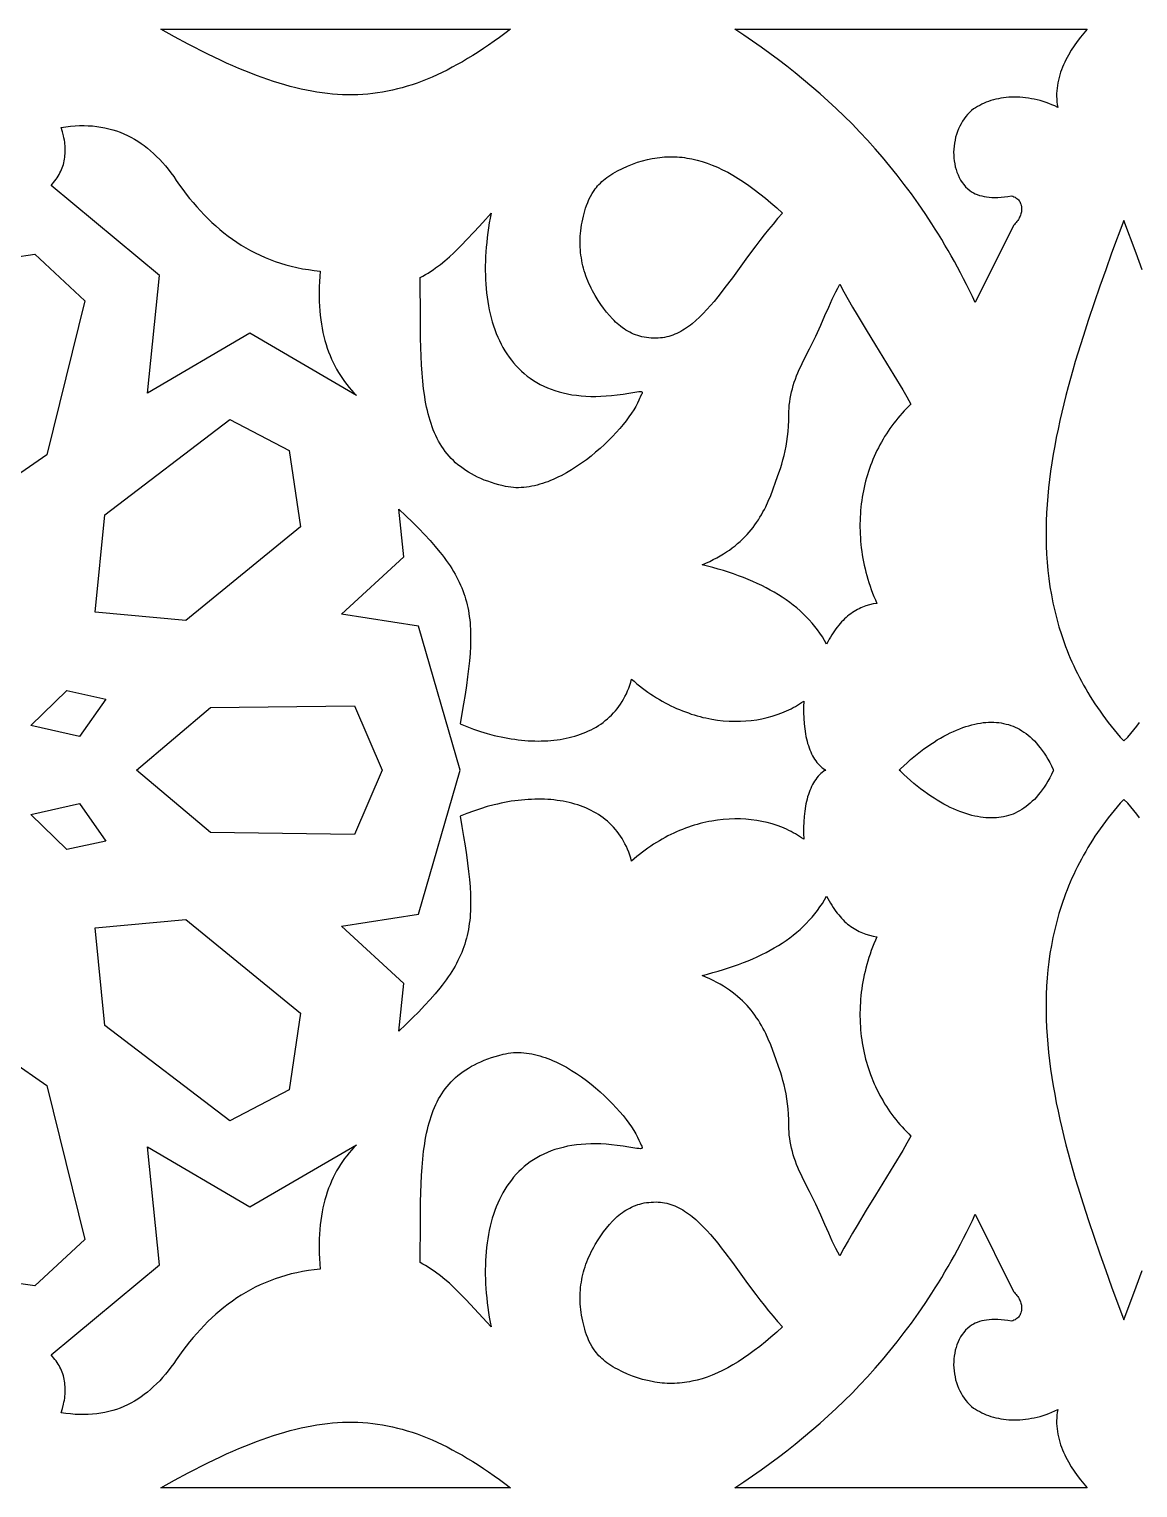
# Model space of a CAD drawing. Extents: x -575 to 575, y -425 to 425.
# Drawn here: x -223.4 to -116.9, y -70 to 70 of the extents above; entities that cross this region are included whole.
import ezdxf

# ---------------------------------------------------------------- set-up
doc = ezdxf.new("R2010")
doc.units = 0
doc.layers.add('LAYER_1', color=18, linetype='CONTINUOUS')

msp = doc.modelspace()

# ---------------------------------------------------------------- linework, layer by layer
at = {"layer": 'LAYER_1'}
for points in [[(-177.71, 69.6), (-178.23, 69.21), (-178.75, 68.84), (-179.27, 68.48), (-179.78, 68.13), (-180.29, 67.8), (-180.79, 67.48), (-181.29, 67.18), (-181.79, 66.88), (-182.28, 66.6), (-182.77, 66.34), (-183.26, 66.08), (-183.74, 65.84), (-184.22, 65.61), (-184.7, 65.4), (-185.18, 65.2), (-185.66, 65.01), (-186.14, 64.83), (-186.61, 64.67), (-187.09, 64.52), (-187.56, 64.38), (-188.03, 64.26), (-188.51, 64.14), (-188.98, 64.04), (-189.45, 63.96), (-189.93, 63.88), (-190.4, 63.82), (-190.88, 63.77), (-191.36, 63.73), (-191.84, 63.71), (-192.32, 63.7), (-192.8, 63.7), (-193.29, 63.71), (-193.78, 63.74), (-194.27, 63.77), (-194.76, 63.82), (-195.26, 63.88), (-195.76, 63.96), (-196.26, 64.04), (-196.77, 64.14), (-197.28, 64.25), (-197.8, 64.37), (-198.32, 64.5), (-198.85, 64.65), (-199.38, 64.81), (-199.92, 64.98), (-200.46, 65.16), (-201.01, 65.35), (-201.56, 65.55), (-202.12, 65.77), (-202.69, 66), (-203.26, 66.24), (-203.84, 66.49), (-204.43, 66.75), (-205.02, 67.02), (-205.63, 67.31), (-206.24, 67.61), (-206.86, 67.91), (-207.48, 68.23), (-208.12, 68.56), (-209.42, 69.26), (-210.76, 70), (-177.18, 70)], [(-122.13, 69.62), (-122.45, 69.23), (-122.75, 68.82), (-123.05, 68.4), (-123.33, 67.97), (-123.6, 67.52), (-123.72, 67.29), (-123.84, 67.06), (-123.96, 66.82), (-124.06, 66.58), (-124.17, 66.34), (-124.26, 66.1), (-124.35, 65.86), (-124.43, 65.61), (-124.5, 65.36), (-124.56, 65.11), (-124.61, 64.85), (-124.66, 64.6), (-124.69, 64.34), (-124.71, 64.08), (-124.73, 63.82), (-124.73, 63.56), (-124.72, 63.29), (-124.7, 63.03), (-124.67, 62.76), (-124.63, 62.49), (-124.91, 62.63), (-125.19, 62.75), (-125.47, 62.86), (-125.75, 62.96), (-126.04, 63.05), (-126.32, 63.14), (-126.6, 63.21), (-126.88, 63.27), (-127.16, 63.33), (-127.43, 63.38), (-127.71, 63.41), (-127.98, 63.44), (-128.26, 63.46), (-128.53, 63.47), (-128.79, 63.48), (-129.06, 63.47), (-129.32, 63.46), (-129.58, 63.44), (-129.83, 63.41), (-130.08, 63.37), (-130.33, 63.32), (-130.57, 63.27), (-130.81, 63.21), (-131.04, 63.14), (-131.27, 63.06), (-131.49, 62.98), (-131.7, 62.89), (-131.92, 62.79), (-132.12, 62.69), (-132.32, 62.58), (-132.51, 62.46), (-132.7, 62.34), (-132.9, 62.18), (-133.1, 62), (-133.29, 61.81), (-133.46, 61.61), (-133.62, 61.4), (-133.78, 61.17), (-133.91, 60.93), (-134.04, 60.69), (-134.16, 60.43), (-134.26, 60.17), (-134.35, 59.9), (-134.43, 59.63), (-134.49, 59.35), (-134.54, 59.06), (-134.58, 58.78), (-134.61, 58.49), (-134.62, 58.2), (-134.61, 57.92), (-134.6, 57.63), (-134.57, 57.35), (-134.52, 57.07), (-134.47, 56.79), (-134.39, 56.52), (-134.31, 56.26), (-134.2, 56.01), (-134.09, 55.76), (-133.95, 55.52), (-133.81, 55.29), (-133.64, 55.08), (-133.47, 54.87), (-133.27, 54.68), (-133.06, 54.51), (-132.9, 54.39), (-132.73, 54.29), (-132.54, 54.2), (-132.35, 54.12), (-132.15, 54.04), (-131.93, 53.99), (-131.7, 53.94), (-131.46, 53.9), (-131.21, 53.87), (-130.94, 53.86), (-130.67, 53.85), (-130.37, 53.86), (-130.07, 53.88), (-129.75, 53.91), (-129.42, 53.95), (-129.07, 54.01), (-128.95, 53.97), (-128.84, 53.92), (-128.73, 53.87), (-128.64, 53.81), (-128.55, 53.75), (-128.47, 53.68), (-128.4, 53.61), (-128.34, 53.53), (-128.28, 53.45), (-128.23, 53.37), (-128.19, 53.28), (-128.16, 53.19), (-128.13, 53.09), (-128.11, 53), (-128.1, 52.9), (-128.09, 52.8), (-128.09, 52.69), (-128.1, 52.59), (-128.12, 52.48), (-128.14, 52.38), (-128.17, 52.27), (-128.2, 52.16), (-128.24, 52.06), (-128.29, 51.95), (-128.34, 51.85), (-128.4, 51.74), (-128.47, 51.64), (-128.54, 51.54), (-128.62, 51.44), (-128.7, 51.35), (-128.78, 51.25), (-128.88, 51.16), (-132.54, 43.76), (-132.82, 44.34), (-133.1, 44.91), (-133.39, 45.48), (-133.67, 46.05), (-133.96, 46.6), (-134.26, 47.15), (-134.55, 47.69), (-134.85, 48.23), (-135.15, 48.76), (-135.46, 49.28), (-135.77, 49.8), (-136.08, 50.31), (-136.4, 50.82), (-136.71, 51.32), (-137.36, 52.3), (-138.01, 53.25), (-138.68, 54.19), (-139.36, 55.1), (-140.04, 55.99), (-140.74, 56.86), (-141.45, 57.71), (-142.17, 58.53), (-142.89, 59.34), (-143.63, 60.13), (-144.38, 60.9), (-145.13, 61.65), (-145.89, 62.38), (-146.67, 63.1), (-147.44, 63.8), (-148.23, 64.48), (-149.03, 65.15), (-149.83, 65.81), (-150.64, 66.44), (-151.45, 67.07), (-152.28, 67.68), (-153.1, 68.28), (-153.94, 68.86), (-154.78, 69.44), (-155.62, 70), (-121.81, 70)], [(-217.71, 60.73), (-217.3, 60.71), (-216.9, 60.67), (-216.51, 60.61), (-216.12, 60.54), (-215.74, 60.45), (-215.37, 60.35), (-215.01, 60.24), (-214.65, 60.11), (-214.3, 59.97), (-213.96, 59.81), (-213.62, 59.64), (-213.29, 59.45), (-212.97, 59.26), (-212.65, 59.04), (-212.34, 58.82), (-212.03, 58.58), (-211.73, 58.33), (-211.44, 58.06), (-211.15, 57.79), (-210.86, 57.5), (-210.58, 57.19), (-210.31, 56.88), (-210.04, 56.55), (-209.78, 56.21), (-209.51, 55.85), (-209.26, 55.49), (-208.95, 55.04), (-208.63, 54.61), (-208.31, 54.18), (-207.98, 53.76), (-207.64, 53.35), (-207.3, 52.95), (-206.95, 52.56), (-206.59, 52.18), (-206.22, 51.82), (-205.85, 51.46), (-205.47, 51.11), (-205.08, 50.78), (-204.69, 50.45), (-204.28, 50.14), (-203.87, 49.84), (-203.45, 49.55), (-203.02, 49.28), (-202.58, 49.01), (-202.13, 48.76), (-201.68, 48.52), (-201.21, 48.3), (-200.74, 48.09), (-200.25, 47.89), (-199.76, 47.71), (-199.26, 47.54), (-198.74, 47.39), (-198.22, 47.25), (-197.68, 47.12), (-197.14, 47.01), (-196.58, 46.92), (-196.01, 46.84), (-195.44, 46.78), (-195.48, 46.27), (-195.51, 45.77), (-195.53, 45.28), (-195.55, 44.8), (-195.55, 44.33), (-195.54, 43.87), (-195.52, 43.42), (-195.48, 42.97), (-195.44, 42.54), (-195.39, 42.11), (-195.33, 41.7), (-195.26, 41.29), (-195.18, 40.89), (-195.09, 40.5), (-194.99, 40.12), (-194.88, 39.75), (-194.77, 39.38), (-194.64, 39.03), (-194.5, 38.68), (-194.36, 38.34), (-194.21, 38.01), (-194.04, 37.68), (-193.87, 37.37), (-193.69, 37.06), (-193.5, 36.75), (-193.31, 36.46), (-193.1, 36.17), (-192.89, 35.89), (-192.67, 35.62), (-192.44, 35.36), (-192.21, 35.1), (-191.96, 34.85), (-202.19, 40.81), (-212.03, 35.05), (-210.87, 46.37), (-221.29, 55.01), (-221.16, 55.15), (-221.04, 55.29), (-220.92, 55.44), (-220.81, 55.59), (-220.71, 55.74), (-220.61, 55.89), (-220.52, 56.04), (-220.44, 56.2), (-220.36, 56.36), (-220.29, 56.52), (-220.23, 56.68), (-220.17, 56.84), (-220.11, 57.01), (-220.07, 57.18), (-220.03, 57.35), (-220, 57.52), (-219.97, 57.7), (-219.95, 57.87), (-219.93, 58.05), (-219.93, 58.23), (-219.92, 58.41), (-219.93, 58.6), (-219.94, 58.79), (-219.96, 58.98), (-219.98, 59.17), (-220.01, 59.36), (-220.05, 59.56), (-220.09, 59.75), (-220.19, 60.15), (-220.32, 60.56), (-219.87, 60.63), (-219.42, 60.68), (-218.98, 60.72), (-218.55, 60.74), (-218.12, 60.74)], [(-161.42, 57.75), (-161.18, 57.74), (-160.94, 57.72), (-160.7, 57.7), (-160.47, 57.67), (-160.23, 57.63), (-159.99, 57.59), (-159.75, 57.55), (-159.26, 57.43), (-158.78, 57.3), (-158.29, 57.14), (-157.8, 56.96), (-157.31, 56.75), (-156.82, 56.51), (-156.32, 56.26), (-155.81, 55.98), (-155.31, 55.67), (-154.79, 55.34), (-154.28, 54.99), (-153.76, 54.61), (-153.23, 54.2), (-152.7, 53.77), (-152.16, 53.32), (-151.61, 52.84), (-151.06, 52.33), (-151.52, 51.82), (-151.96, 51.3), (-152.39, 50.77), (-152.81, 50.25), (-153.22, 49.72), (-153.62, 49.2), (-154.4, 48.16), (-155.87, 46.14), (-156.58, 45.2), (-156.93, 44.74), (-157.27, 44.3), (-157.62, 43.87), (-157.97, 43.47), (-158.32, 43.08), (-158.66, 42.71), (-159.01, 42.36), (-159.37, 42.04), (-159.72, 41.73), (-159.9, 41.59), (-160.08, 41.46), (-160.27, 41.33), (-160.45, 41.21), (-160.63, 41.1), (-160.82, 40.99), (-161.01, 40.89), (-161.2, 40.8), (-161.39, 40.72), (-161.58, 40.64), (-161.78, 40.57), (-161.97, 40.51), (-162.17, 40.46), (-162.37, 40.42), (-162.58, 40.38), (-162.78, 40.36), (-162.99, 40.34), (-163.2, 40.34), (-163.44, 40.34), (-163.67, 40.35), (-163.9, 40.37), (-164.12, 40.4), (-164.34, 40.44), (-164.55, 40.48), (-164.76, 40.54), (-164.96, 40.6), (-165.16, 40.67), (-165.35, 40.74), (-165.54, 40.83), (-165.73, 40.92), (-165.91, 41.02), (-166.09, 41.12), (-166.26, 41.23), (-166.43, 41.35), (-166.6, 41.48), (-166.76, 41.61), (-166.92, 41.74), (-167.08, 41.89), (-167.23, 42.03), (-167.38, 42.19), (-167.68, 42.51), (-167.96, 42.85), (-168.23, 43.21), (-168.5, 43.58), (-168.76, 43.97), (-169.04, 44.43), (-169.17, 44.66), (-169.3, 44.89), (-169.42, 45.13), (-169.53, 45.36), (-169.64, 45.6), (-169.74, 45.83), (-169.84, 46.07), (-169.93, 46.31), (-170.01, 46.56), (-170.09, 46.8), (-170.16, 47.05), (-170.22, 47.29), (-170.28, 47.54), (-170.33, 47.79), (-170.37, 48.04), (-170.41, 48.3), (-170.44, 48.55), (-170.46, 48.81), (-170.48, 49.07), (-170.49, 49.33), (-170.49, 49.59), (-170.48, 49.86), (-170.47, 50.12), (-170.45, 50.39), (-170.42, 50.66), (-170.39, 50.93), (-170.34, 51.21), (-170.29, 51.48), (-170.24, 51.76), (-170.17, 52.04), (-170.04, 52.55), (-169.96, 52.82), (-169.87, 53.09), (-169.76, 53.37), (-169.64, 53.66), (-169.5, 53.95), (-169.33, 54.23), (-169.14, 54.52), (-169.04, 54.66), (-168.93, 54.81), (-168.81, 54.95), (-168.68, 55.09), (-168.54, 55.23), (-168.4, 55.37), (-168.24, 55.5), (-168.08, 55.64), (-167.91, 55.77), (-167.73, 55.9), (-167.54, 56.03), (-167.34, 56.15), (-167.12, 56.28), (-166.9, 56.4), (-166.42, 56.64), (-165.94, 56.85), (-165.46, 57.05), (-164.98, 57.22), (-164.51, 57.36), (-164.03, 57.49), (-163.56, 57.59), (-163.32, 57.63), (-163.08, 57.66), (-162.84, 57.69), (-162.61, 57.72), (-162.37, 57.74), (-162.13, 57.75), (-161.9, 57.75), (-161.66, 57.76)], [(-179.13, 51.87), (-179.21, 51.4), (-179.28, 50.93), (-179.35, 50.47), (-179.41, 50), (-179.46, 49.54), (-179.5, 49.09), (-179.53, 48.63), (-179.56, 48.18), (-179.58, 47.73), (-179.59, 47.28), (-179.59, 46.84), (-179.58, 46.4), (-179.57, 45.97), (-179.54, 45.54), (-179.51, 45.11), (-179.47, 44.69), (-179.42, 44.27), (-179.36, 43.86), (-179.29, 43.46), (-179.21, 43.06), (-179.12, 42.67), (-179.03, 42.28), (-178.92, 41.9), (-178.8, 41.53), (-178.68, 41.16), (-178.54, 40.8), (-178.4, 40.45), (-178.24, 40.11), (-178.07, 39.78), (-177.9, 39.45), (-177.71, 39.13), (-177.52, 38.83), (-177.31, 38.53), (-177.09, 38.24), (-176.87, 37.96), (-176.63, 37.69), (-176.38, 37.43), (-176.12, 37.18), (-175.85, 36.94), (-175.56, 36.71), (-175.27, 36.49), (-174.97, 36.29), (-174.65, 36.09), (-174.32, 35.91), (-173.98, 35.74), (-173.63, 35.59), (-173.27, 35.44), (-172.9, 35.31), (-172.51, 35.19), (-172.11, 35.09), (-171.7, 35), (-171.28, 34.92), (-170.85, 34.86), (-170.4, 34.81), (-169.94, 34.78), (-169.47, 34.76), (-168.99, 34.75), (-168.49, 34.77), (-167.98, 34.8), (-167.46, 34.84), (-166.92, 34.9), (-166.37, 34.98), (-165.81, 35.07), (-165.24, 35.17), (-165.03, 35.2), (-164.86, 35.22), (-164.73, 35.22), (-164.63, 35.21), (-164.57, 35.19), (-164.55, 35.18), (-164.53, 35.16), (-164.52, 35.14), (-164.52, 35.11), (-164.53, 35.05), (-164.56, 34.98), (-164.61, 34.89), (-164.72, 34.67), (-164.79, 34.54), (-164.86, 34.39), (-164.99, 34.1), (-165.15, 33.79), (-165.34, 33.47), (-165.56, 33.13), (-165.81, 32.78), (-166.08, 32.42), (-166.37, 32.05), (-166.69, 31.67), (-167.03, 31.29), (-167.38, 30.91), (-167.76, 30.52), (-168.16, 30.14), (-168.57, 29.76), (-169, 29.39), (-169.44, 29.03), (-169.89, 28.68), (-170.36, 28.34), (-170.83, 28.01), (-171.32, 27.7), (-171.81, 27.41), (-172.31, 27.14), (-172.56, 27.02), (-172.82, 26.9), (-173.07, 26.78), (-173.33, 26.67), (-173.58, 26.57), (-173.84, 26.48), (-174.1, 26.39), (-174.35, 26.32), (-174.61, 26.25), (-174.87, 26.18), (-175.12, 26.13), (-175.38, 26.08), (-175.64, 26.05), (-175.89, 26.02), (-176.15, 26), (-176.4, 25.99), (-176.65, 25.99), (-176.9, 26.01), (-177.15, 26.03), (-177.4, 26.06), (-177.65, 26.1), (-177.89, 26.16), (-178.28, 26.26), (-178.65, 26.37), (-179.01, 26.48), (-179.36, 26.61), (-179.7, 26.73), (-180.02, 26.87), (-180.33, 27.01), (-180.63, 27.16), (-180.93, 27.32), (-181.2, 27.48), (-181.47, 27.65), (-181.73, 27.82), (-181.98, 28.01), (-182.22, 28.2), (-182.44, 28.39), (-182.66, 28.59), (-182.87, 28.8), (-183.07, 29.02), (-183.26, 29.24), (-183.44, 29.47), (-183.61, 29.71), (-183.77, 29.95), (-183.93, 30.2), (-184.08, 30.46), (-184.22, 30.72), (-184.35, 30.99), (-184.47, 31.27), (-184.59, 31.55), (-184.7, 31.84), (-184.8, 32.14), (-184.9, 32.44), (-184.99, 32.75), (-185.08, 33.07), (-185.15, 33.39), (-185.23, 33.72), (-185.29, 34.05), (-185.36, 34.4), (-185.41, 34.75), (-185.52, 35.47), (-185.6, 36.21), (-185.66, 36.98), (-185.72, 37.78), (-185.76, 38.61), (-185.79, 39.46), (-185.81, 40.34), (-185.82, 41.24), (-185.83, 42.17), (-185.84, 46.15), (-185.58, 46.3), (-185.33, 46.44), (-185.08, 46.59), (-184.84, 46.75), (-184.6, 46.91), (-184.37, 47.08), (-183.91, 47.42), (-183.47, 47.77), (-183.04, 48.15), (-182.62, 48.53), (-182.22, 48.93), (-181.81, 49.33), (-181.42, 49.75), (-180.63, 50.59), (-179.84, 51.46), (-179.04, 52.33)], [(-218.05, 43.92), (-221.69, 29.14), (-228.71, 24.3), (-232.89, 32.74), (-229.31, 47.45), (-222.84, 48.39)], [(-145.15, 44.78), (-144.74, 44.05), (-144.32, 43.32), (-143.89, 42.59), (-143.01, 41.13), (-142.12, 39.67), (-140.35, 36.8), (-139.51, 35.39), (-139.11, 34.7), (-138.72, 34.02), (-138.94, 33.81), (-139.16, 33.59), (-139.37, 33.36), (-139.58, 33.13), (-139.79, 32.9), (-139.99, 32.67), (-140.18, 32.42), (-140.37, 32.18), (-140.56, 31.93), (-140.74, 31.68), (-140.91, 31.43), (-141.08, 31.17), (-141.25, 30.91), (-141.4, 30.64), (-141.56, 30.37), (-141.71, 30.1), (-141.85, 29.83), (-141.99, 29.55), (-142.12, 29.27), (-142.25, 28.98), (-142.37, 28.7), (-142.49, 28.41), (-142.6, 28.12), (-142.7, 27.82), (-142.8, 27.53), (-142.9, 27.23), (-142.99, 26.93), (-143.07, 26.62), (-143.15, 26.32), (-143.22, 26.01), (-143.28, 25.7), (-143.34, 25.39), (-143.4, 25.07), (-143.45, 24.76), (-143.49, 24.44), (-143.53, 24.12), (-143.56, 23.8), (-143.58, 23.48), (-143.6, 23.16), (-143.61, 22.84), (-143.62, 22.51), (-143.62, 22.18), (-143.61, 21.86), (-143.6, 21.53), (-143.58, 21.2), (-143.56, 20.87), (-143.53, 20.54), (-143.49, 20.21), (-143.44, 19.88), (-143.39, 19.54), (-143.34, 19.21), (-143.27, 18.88), (-143.2, 18.55), (-143.13, 18.21), (-143.05, 17.88), (-142.96, 17.55), (-142.86, 17.21), (-142.76, 16.88), (-142.65, 16.55), (-142.53, 16.21), (-142.41, 15.88), (-142.28, 15.55), (-142.14, 15.22), (-142, 14.89), (-142.35, 14.83), (-142.7, 14.74), (-143.04, 14.64), (-143.21, 14.58), (-143.37, 14.52), (-143.54, 14.45), (-143.7, 14.37), (-143.86, 14.29), (-144.02, 14.2), (-144.18, 14.1), (-144.34, 14), (-144.49, 13.89), (-144.65, 13.78), (-144.8, 13.66), (-144.95, 13.53), (-145.09, 13.4), (-145.24, 13.26), (-145.38, 13.11), (-145.52, 12.95), (-145.66, 12.79), (-145.8, 12.62), (-145.94, 12.44), (-146.07, 12.26), (-146.2, 12.07), (-146.33, 11.86), (-146.45, 11.66), (-146.58, 11.44), (-146.7, 11.21), (-146.82, 10.98), (-147.02, 11.34), (-147.23, 11.69), (-147.46, 12.03), (-147.7, 12.36), (-147.95, 12.68), (-148.21, 13), (-148.48, 13.3), (-148.77, 13.6), (-149.06, 13.89), (-149.37, 14.18), (-149.69, 14.45), (-150.02, 14.72), (-150.36, 14.98), (-150.71, 15.23), (-151.08, 15.48), (-151.45, 15.72), (-151.84, 15.95), (-152.23, 16.17), (-152.63, 16.39), (-153.05, 16.6), (-153.48, 16.8), (-153.91, 16.99), (-154.36, 17.18), (-154.81, 17.37), (-155.27, 17.54), (-155.75, 17.71), (-156.23, 17.87), (-156.72, 18.03), (-157.22, 18.18), (-157.73, 18.32), (-158.25, 18.46), (-158.78, 18.59), (-158.41, 18.75), (-158.04, 18.92), (-157.7, 19.09), (-157.36, 19.26), (-157.04, 19.44), (-156.73, 19.63), (-156.43, 19.82), (-156.15, 20.01), (-155.88, 20.21), (-155.61, 20.41), (-155.36, 20.62), (-155.12, 20.83), (-154.89, 21.05), (-154.67, 21.27), (-154.46, 21.49), (-154.26, 21.72), (-154.07, 21.95), (-153.88, 22.18), (-153.7, 22.42), (-153.54, 22.66), (-153.37, 22.9), (-153.22, 23.15), (-153.07, 23.4), (-152.93, 23.66), (-152.79, 23.91), (-152.66, 24.17), (-152.42, 24.7), (-152.19, 25.24), (-151.98, 25.79), (-151.68, 26.61), (-151.4, 27.42), (-151.26, 27.83), (-151.13, 28.25), (-151.01, 28.67), (-150.9, 29.09), (-150.8, 29.53), (-150.71, 29.98), (-150.63, 30.44), (-150.56, 30.91), (-150.51, 31.4), (-150.47, 31.91), (-150.45, 32.44), (-150.45, 33), (-150.44, 33.3), (-150.43, 33.61), (-150.4, 33.92), (-150.36, 34.23), (-150.31, 34.55), (-150.25, 34.86), (-150.18, 35.18), (-150.1, 35.49), (-150.02, 35.8), (-149.92, 36.11), (-149.81, 36.42), (-149.7, 36.73), (-149.58, 37.03), (-149.45, 37.33), (-149.31, 37.63), (-149.17, 37.92), (-148.8, 38.65), (-148.46, 39.33), (-147.87, 40.55), (-147.39, 41.6), (-146.98, 42.51), (-146.61, 43.33), (-146.27, 44.08), (-145.93, 44.79), (-145.74, 45.15), (-145.55, 45.51)], [(-198.41, 29.57), (-197.33, 22.22), (-208.34, 13.23), (-217.04, 14.03), (-216.13, 23.4), (-204.13, 32.54)], [(-187.23, 23.3), (-186.58, 22.67), (-185.98, 22.07), (-185.42, 21.49), (-184.89, 20.92), (-184.4, 20.36), (-183.95, 19.81), (-183.74, 19.54), (-183.54, 19.28), (-183.34, 19.01), (-183.16, 18.75), (-182.98, 18.48), (-182.81, 18.22), (-182.65, 17.96), (-182.5, 17.7), (-182.36, 17.43), (-182.22, 17.17), (-182.09, 16.91), (-181.97, 16.65), (-181.86, 16.38), (-181.75, 16.12), (-181.66, 15.85), (-181.56, 15.58), (-181.48, 15.31), (-181.41, 15.03), (-181.34, 14.76), (-181.27, 14.48), (-181.22, 14.19), (-181.17, 13.91), (-181.13, 13.62), (-181.09, 13.32), (-181.06, 13.02), (-181.04, 12.72), (-181.02, 12.41), (-181.01, 12.1), (-181, 11.78), (-181, 11.45), (-181.02, 10.79), (-181.05, 10.09), (-181.11, 9.37), (-181.19, 8.62), (-181.29, 7.83), (-181.4, 7.01), (-181.53, 6.15), (-181.68, 5.25), (-181.84, 4.31), (-182.02, 3.33), (-181.37, 3.06), (-180.72, 2.82), (-180.06, 2.59), (-179.4, 2.39), (-178.74, 2.22), (-178.41, 2.14), (-178.08, 2.07), (-177.75, 2), (-177.42, 1.94), (-177.1, 1.89), (-176.77, 1.84), (-176.45, 1.79), (-176.12, 1.76), (-175.8, 1.73), (-175.48, 1.71), (-175.16, 1.69), (-174.85, 1.68), (-174.53, 1.67), (-174.22, 1.68), (-173.91, 1.69), (-173.6, 1.7), (-173.3, 1.72), (-173, 1.75), (-172.7, 1.79), (-172.41, 1.83), (-172.12, 1.88), (-171.83, 1.94), (-171.55, 2), (-171.27, 2.07), (-170.99, 2.15), (-170.72, 2.23), (-170.45, 2.32), (-170.19, 2.42), (-169.93, 2.53), (-169.68, 2.64), (-169.44, 2.76), (-169.19, 2.89), (-168.96, 3.02), (-168.73, 3.16), (-168.5, 3.31), (-168.28, 3.47), (-168.07, 3.64), (-167.86, 3.81), (-167.66, 3.99), (-167.47, 4.17), (-167.28, 4.37), (-167.1, 4.57), (-166.93, 4.78), (-166.77, 5), (-166.61, 5.23), (-166.46, 5.46), (-166.31, 5.71), (-166.18, 5.96), (-166.05, 6.22), (-165.93, 6.48), (-165.82, 6.76), (-165.72, 7.04), (-165.63, 7.33), (-165.55, 7.63), (-165.29, 7.41), (-165.03, 7.18), (-164.77, 6.97), (-164.5, 6.76), (-164.24, 6.56), (-163.97, 6.37), (-163.7, 6.18), (-163.43, 6), (-163.15, 5.83), (-162.88, 5.66), (-162.61, 5.51), (-162.33, 5.35), (-162.05, 5.21), (-161.78, 5.07), (-161.5, 4.93), (-161.22, 4.81), (-160.94, 4.69), (-160.66, 4.57), (-160.38, 4.47), (-160.09, 4.37), (-159.81, 4.27), (-159.53, 4.18), (-159.25, 4.1), (-158.97, 4.02), (-158.69, 3.95), (-158.41, 3.89), (-158.13, 3.83), (-157.85, 3.78), (-157.29, 3.69), (-156.74, 3.63), (-156.19, 3.59), (-155.64, 3.57), (-155.1, 3.58), (-154.57, 3.6), (-154.05, 3.65), (-153.53, 3.72), (-153.03, 3.81), (-152.53, 3.92), (-152.05, 4.06), (-151.57, 4.21), (-151.11, 4.38), (-150.89, 4.47), (-150.66, 4.57), (-150.45, 4.67), (-150.23, 4.78), (-150.02, 4.89), (-149.81, 5), (-149.61, 5.12), (-149.41, 5.25), (-149.22, 5.38), (-149.02, 5.51), (-149.04, 4.95), (-149.03, 4.4), (-149.01, 3.86), (-148.97, 3.34), (-148.92, 2.84), (-148.84, 2.36), (-148.8, 2.12), (-148.75, 1.89), (-148.69, 1.67), (-148.64, 1.45), (-148.57, 1.24), (-148.5, 1.03), (-148.43, 0.83), (-148.35, 0.64), (-148.26, 0.45), (-148.17, 0.27), (-148.08, 0.1), (-147.97, -0.06), (-147.87, -0.22), (-147.75, -0.37), (-147.63, -0.51), (-147.51, -0.65), (-147.38, -0.77), (-147.24, -0.89), (-147.1, -1), (-146.95, -1.1), (-146.91, -1.1), (-146.93, -1.11), (-146.91, -1.13), (-146.95, -1.13), (-147.1, -1.23), (-147.24, -1.34), (-147.38, -1.45), (-147.51, -1.58), (-147.63, -1.71), (-147.75, -1.86), (-147.87, -2.01), (-147.97, -2.16), (-148.08, -2.33), (-148.17, -2.5), (-148.26, -2.68), (-148.35, -2.87), (-148.43, -3.06), (-148.5, -3.26), (-148.57, -3.47), (-148.64, -3.68), (-148.69, -3.9), (-148.75, -4.12), (-148.8, -4.35), (-148.84, -4.58), (-148.92, -5.07), (-148.97, -5.57), (-149.01, -6.09), (-149.03, -6.63), (-149.04, -7.18), (-149.02, -7.74), (-149.22, -7.61), (-149.41, -7.48), (-149.61, -7.35), (-149.81, -7.23), (-150.02, -7.12), (-150.23, -7), (-150.45, -6.9), (-150.66, -6.79), (-150.89, -6.7), (-151.11, -6.6), (-151.57, -6.43), (-152.05, -6.28), (-152.53, -6.15), (-153.03, -6.04), (-153.53, -5.95), (-154.05, -5.88), (-154.57, -5.83), (-155.1, -5.8), (-155.64, -5.8), (-156.19, -5.82), (-156.74, -5.86), (-157.29, -5.92), (-157.85, -6.01), (-158.13, -6.06), (-158.41, -6.12), (-158.69, -6.18), (-158.97, -6.25), (-159.25, -6.33), (-159.53, -6.41), (-159.81, -6.5), (-160.09, -6.59), (-160.38, -6.69), (-160.66, -6.8), (-160.94, -6.91), (-161.22, -7.04), (-161.5, -7.16), (-161.78, -7.29), (-162.05, -7.43), (-162.33, -7.58), (-162.61, -7.73), (-162.88, -7.89), (-163.15, -8.06), (-163.43, -8.23), (-163.7, -8.41), (-163.97, -8.6), (-164.24, -8.79), (-164.5, -8.99), (-164.77, -9.2), (-165.03, -9.41), (-165.29, -9.63), (-165.55, -9.86), (-165.63, -9.56), (-165.72, -9.27), (-165.82, -8.99), (-165.93, -8.71), (-166.05, -8.44), (-166.18, -8.19), (-166.31, -7.93), (-166.46, -7.69), (-166.61, -7.46), (-166.77, -7.23), (-166.93, -7.01), (-167.1, -6.8), (-167.28, -6.6), (-167.47, -6.4), (-167.66, -6.21), (-167.86, -6.03), (-168.07, -5.86), (-168.28, -5.7), (-168.5, -5.54), (-168.73, -5.39), (-168.96, -5.25), (-169.19, -5.11), (-169.44, -4.99), (-169.68, -4.87), (-169.93, -4.75), (-170.19, -4.65), (-170.45, -4.55), (-170.72, -4.46), (-170.99, -4.37), (-171.27, -4.3), (-171.55, -4.23), (-171.83, -4.16), (-172.12, -4.11), (-172.41, -4.06), (-172.7, -4.02), (-173, -3.98), (-173.3, -3.95), (-173.6, -3.93), (-173.91, -3.91), (-174.22, -3.9), (-174.53, -3.9), (-174.85, -3.91), (-175.16, -3.92), (-175.48, -3.93), (-175.8, -3.96), (-176.12, -3.99), (-176.45, -4.02), (-176.77, -4.06), (-177.1, -4.11), (-177.42, -4.17), (-177.75, -4.23), (-178.08, -4.3), (-178.41, -4.37), (-178.74, -4.45), (-179.4, -4.62), (-180.06, -4.82), (-180.72, -5.04), (-181.37, -5.29), (-182.02, -5.55), (-181.84, -6.54), (-181.68, -7.48), (-181.53, -8.38), (-181.4, -9.23), (-181.29, -10.06), (-181.19, -10.84), (-181.11, -11.6), (-181.05, -12.32), (-181.02, -13.01), (-181, -13.68), (-181, -14.01), (-181.01, -14.33), (-181.02, -14.64), (-181.04, -14.95), (-181.06, -15.25), (-181.09, -15.55), (-181.13, -15.84), (-181.17, -16.14), (-181.22, -16.42), (-181.27, -16.71), (-181.34, -16.98), (-181.41, -17.26), (-181.48, -17.54), (-181.56, -17.81), (-181.66, -18.08), (-181.75, -18.34), (-181.86, -18.61), (-181.97, -18.87), (-182.09, -19.14), (-182.22, -19.4), (-182.36, -19.66), (-182.5, -19.92), (-182.65, -20.19), (-182.81, -20.45), (-182.98, -20.71), (-183.16, -20.97), (-183.34, -21.24), (-183.54, -21.5), (-183.74, -21.77), (-183.95, -22.04), (-184.4, -22.59), (-184.89, -23.14), (-185.42, -23.71), (-185.98, -24.3), (-186.58, -24.9), (-187.23, -25.52), (-187.91, -26.17), (-187.42, -21.58), (-193.4, -16.09), (-186.02, -14.93), (-182.01, -1.11), (-186.02, 12.7), (-193.4, 13.86), (-187.42, 19.35), (-187.91, 23.94)], [(-216.02, 5.69), (-218.56, 2.1), (-223.22, 3.16), (-219.77, 6.53)], [(-189.48, -1.11), (-192.15, -7.29), (-205.97, -7.11), (-213.08, -1.11), (-205.97, 4.88), (-192.15, 5.07)], [(-130.77, 3.48), (-130.52, 3.47), (-130.28, 3.44), (-130.05, 3.41), (-129.82, 3.37), (-129.59, 3.31), (-129.36, 3.25), (-129.14, 3.18), (-128.92, 3.1), (-128.71, 3.01), (-128.5, 2.91), (-128.29, 2.8), (-128.08, 2.67), (-127.87, 2.54), (-127.67, 2.39), (-127.47, 2.24), (-127.27, 2.07), (-127.07, 1.89), (-126.87, 1.69), (-126.68, 1.48), (-126.49, 1.26), (-126.3, 1.03), (-126.11, 0.77), (-125.93, 0.51), (-125.75, 0.23), (-125.58, -0.06), (-125.4, -0.38), (-125.23, -0.7), (-125.07, -1.04), (-125.04, -1.11), (-125.07, -1.18), (-125.23, -1.53), (-125.4, -1.85), (-125.58, -2.16), (-125.75, -2.46), (-125.93, -2.74), (-126.11, -3), (-126.3, -3.25), (-126.49, -3.49), (-126.68, -3.71), (-126.87, -3.92), (-127.07, -4.11), (-127.27, -4.3), (-127.47, -4.46), (-127.67, -4.62), (-127.87, -4.77), (-128.08, -4.9), (-128.29, -5.02), (-128.5, -5.13), (-128.71, -5.24), (-128.92, -5.33), (-129.14, -5.41), (-129.36, -5.48), (-129.59, -5.54), (-129.82, -5.59), (-130.05, -5.64), (-130.28, -5.67), (-130.52, -5.69), (-130.77, -5.71), (-131.01, -5.71), (-131.27, -5.71), (-131.53, -5.69), (-131.79, -5.66), (-132.05, -5.63), (-132.33, -5.58), (-132.6, -5.53), (-132.88, -5.46), (-133.16, -5.38), (-133.45, -5.29), (-133.74, -5.19), (-134.04, -5.08), (-134.34, -4.96), (-134.64, -4.83), (-134.94, -4.69), (-135.25, -4.53), (-135.56, -4.37), (-135.87, -4.19), (-136.19, -4), (-136.5, -3.8), (-136.82, -3.6), (-137.14, -3.38), (-137.47, -3.14), (-137.79, -2.9), (-138.11, -2.65), (-138.44, -2.39), (-138.76, -2.11), (-139.09, -1.83), (-139.41, -1.54), (-139.74, -1.23), (-139.86, -1.11), (-139.74, -1), (-139.41, -0.69), (-139.09, -0.4), (-138.76, -0.11), (-138.44, 0.16), (-138.11, 0.42), (-137.79, 0.68), (-137.47, 0.92), (-137.14, 1.15), (-136.82, 1.37), (-136.5, 1.58), (-136.19, 1.78), (-135.87, 1.96), (-135.56, 2.14), (-135.25, 2.3), (-134.94, 2.46), (-134.64, 2.6), (-134.34, 2.73), (-134.04, 2.85), (-133.74, 2.96), (-133.45, 3.06), (-133.16, 3.15), (-132.88, 3.23), (-132.6, 3.3), (-132.33, 3.35), (-132.05, 3.4), (-131.79, 3.44), (-131.53, 3.46), (-131.27, 3.48), (-131.01, 3.48)], [(-216.02, -7.92), (-219.77, -8.75), (-223.22, -5.39), (-218.56, -4.32)], [(-146.7, -13.44), (-146.58, -13.67), (-146.45, -13.88), (-146.33, -14.09), (-146.2, -14.29), (-146.07, -14.49), (-145.94, -14.67), (-145.8, -14.85), (-145.66, -15.02), (-145.52, -15.18), (-145.38, -15.34), (-145.24, -15.48), (-145.09, -15.63), (-144.95, -15.76), (-144.8, -15.89), (-144.65, -16.01), (-144.49, -16.12), (-144.34, -16.23), (-144.18, -16.33), (-144.02, -16.42), (-143.86, -16.51), (-143.7, -16.6), (-143.54, -16.67), (-143.37, -16.74), (-143.21, -16.81), (-143.04, -16.87), (-142.7, -16.97), (-142.35, -17.05), (-142, -17.12), (-142.14, -17.45), (-142.28, -17.78), (-142.41, -18.11), (-142.53, -18.44), (-142.65, -18.77), (-142.76, -19.11), (-142.86, -19.44), (-142.96, -19.77), (-143.05, -20.11), (-143.13, -20.44), (-143.2, -20.77), (-143.27, -21.11), (-143.34, -21.44), (-143.39, -21.77), (-143.44, -22.1), (-143.49, -22.44), (-143.53, -22.77), (-143.56, -23.1), (-143.58, -23.43), (-143.6, -23.76), (-143.61, -24.08), (-143.62, -24.41), (-143.62, -24.74), (-143.61, -25.06), (-143.6, -25.39), (-143.58, -25.71), (-143.56, -26.03), (-143.53, -26.35), (-143.49, -26.67), (-143.45, -26.99), (-143.4, -27.3), (-143.34, -27.61), (-143.28, -27.93), (-143.22, -28.24), (-143.15, -28.54), (-143.07, -28.85), (-142.99, -29.15), (-142.9, -29.45), (-142.8, -29.75), (-142.7, -30.05), (-142.6, -30.34), (-142.49, -30.64), (-142.37, -30.92), (-142.25, -31.21), (-142.12, -31.49), (-141.99, -31.78), (-141.85, -32.05), (-141.71, -32.33), (-141.56, -32.6), (-141.4, -32.87), (-141.25, -33.13), (-141.08, -33.4), (-140.91, -33.65), (-140.74, -33.91), (-140.56, -34.16), (-140.37, -34.41), (-140.18, -34.65), (-139.99, -34.89), (-139.79, -35.13), (-139.58, -35.36), (-139.37, -35.59), (-139.16, -35.81), (-138.94, -36.03), (-138.72, -36.25), (-139.11, -36.93), (-139.51, -37.62), (-140.35, -39.02), (-142.12, -41.9), (-143.01, -43.36), (-143.89, -44.82), (-144.32, -45.55), (-144.74, -46.28), (-145.15, -47.01), (-145.55, -47.74), (-145.74, -47.38), (-145.93, -47.02), (-146.27, -46.31), (-146.61, -45.56), (-146.98, -44.74), (-147.39, -43.82), (-147.87, -42.78), (-148.46, -41.56), (-148.8, -40.88), (-149.17, -40.14), (-149.31, -39.85), (-149.45, -39.56), (-149.58, -39.26), (-149.7, -38.96), (-149.81, -38.65), (-149.92, -38.34), (-150.02, -38.03), (-150.1, -37.72), (-150.18, -37.4), (-150.25, -37.09), (-150.31, -36.77), (-150.36, -36.46), (-150.4, -36.15), (-150.43, -35.84), (-150.44, -35.53), (-150.45, -35.22), (-150.45, -34.67), (-150.47, -34.14), (-150.51, -33.63), (-150.56, -33.14), (-150.63, -32.66), (-150.71, -32.2), (-150.8, -31.76), (-150.9, -31.32), (-151.01, -30.89), (-151.13, -30.48), (-151.26, -30.06), (-151.4, -29.65), (-151.68, -28.84), (-151.98, -28.02), (-152.19, -27.47), (-152.42, -26.93), (-152.66, -26.4), (-152.79, -26.14), (-152.93, -25.88), (-153.07, -25.63), (-153.22, -25.38), (-153.37, -25.13), (-153.54, -24.89), (-153.7, -24.65), (-153.88, -24.41), (-154.07, -24.17), (-154.26, -23.94), (-154.46, -23.72), (-154.67, -23.49), (-154.89, -23.27), (-155.12, -23.06), (-155.36, -22.85), (-155.61, -22.64), (-155.88, -22.44), (-156.15, -22.24), (-156.43, -22.05), (-156.73, -21.86), (-157.04, -21.67), (-157.36, -21.49), (-157.7, -21.32), (-158.04, -21.14), (-158.41, -20.98), (-158.78, -20.82), (-158.25, -20.69), (-157.73, -20.55), (-157.22, -20.41), (-156.72, -20.26), (-156.23, -20.1), (-155.75, -19.94), (-155.27, -19.77), (-154.81, -19.59), (-154.36, -19.41), (-153.91, -19.22), (-153.48, -19.03), (-153.05, -18.82), (-152.63, -18.61), (-152.23, -18.4), (-151.84, -18.17), (-151.45, -17.94), (-151.08, -17.71), (-150.71, -17.46), (-150.36, -17.21), (-150.02, -16.95), (-149.69, -16.68), (-149.37, -16.4), (-149.06, -16.12), (-148.77, -15.83), (-148.48, -15.53), (-148.21, -15.22), (-147.95, -14.91), (-147.7, -14.58), (-147.46, -14.25), (-147.23, -13.91), (-147.02, -13.56), (-146.82, -13.21)], [(-197.33, -24.45), (-198.41, -31.79), (-204.13, -34.77), (-216.13, -25.63), (-217.04, -16.26), (-208.34, -15.46)], [(-221.69, -31.37), (-218.05, -46.15), (-222.84, -50.62), (-229.31, -49.68), (-232.89, -34.97), (-228.71, -26.53)], [(-176.15, -28.23), (-175.89, -28.25), (-175.64, -28.27), (-175.38, -28.31), (-175.12, -28.36), (-174.87, -28.41), (-174.61, -28.47), (-174.35, -28.54), (-174.1, -28.62), (-173.84, -28.71), (-173.58, -28.8), (-173.33, -28.9), (-173.07, -29.01), (-172.82, -29.12), (-172.56, -29.24), (-172.31, -29.37), (-171.81, -29.64), (-171.32, -29.93), (-170.83, -30.24), (-170.36, -30.56), (-169.89, -30.9), (-169.44, -31.26), (-169, -31.62), (-168.57, -31.99), (-168.16, -32.37), (-167.76, -32.75), (-167.38, -33.13), (-167.03, -33.52), (-166.69, -33.9), (-166.37, -34.27), (-166.08, -34.64), (-165.81, -35.01), (-165.56, -35.36), (-165.34, -35.7), (-165.15, -36.02), (-164.99, -36.33), (-164.86, -36.62), (-164.79, -36.76), (-164.72, -36.9), (-164.61, -37.12), (-164.56, -37.21), (-164.53, -37.28), (-164.52, -37.34), (-164.52, -37.37), (-164.53, -37.39), (-164.55, -37.41), (-164.57, -37.42), (-164.63, -37.44), (-164.73, -37.45), (-164.86, -37.44), (-165.03, -37.42), (-165.24, -37.39), (-165.81, -37.3), (-166.37, -37.2), (-166.92, -37.13), (-167.46, -37.07), (-167.98, -37.02), (-168.49, -36.99), (-168.99, -36.98), (-169.47, -36.99), (-169.94, -37), (-170.4, -37.04), (-170.85, -37.09), (-171.28, -37.15), (-171.7, -37.22), (-172.11, -37.32), (-172.51, -37.42), (-172.9, -37.54), (-173.27, -37.67), (-173.63, -37.81), (-173.98, -37.97), (-174.32, -38.14), (-174.65, -38.32), (-174.97, -38.52), (-175.27, -38.72), (-175.56, -38.94), (-175.85, -39.17), (-176.12, -39.4), (-176.38, -39.65), (-176.63, -39.91), (-176.87, -40.18), (-177.09, -40.46), (-177.31, -40.75), (-177.52, -41.05), (-177.71, -41.36), (-177.9, -41.68), (-178.07, -42), (-178.24, -42.34), (-178.4, -42.68), (-178.54, -43.03), (-178.68, -43.39), (-178.8, -43.76), (-178.92, -44.13), (-179.03, -44.51), (-179.12, -44.89), (-179.21, -45.29), (-179.29, -45.69), (-179.36, -46.09), (-179.42, -46.5), (-179.47, -46.92), (-179.51, -47.34), (-179.54, -47.76), (-179.57, -48.19), (-179.58, -48.63), (-179.59, -49.07), (-179.59, -49.51), (-179.58, -49.96), (-179.56, -50.41), (-179.53, -50.86), (-179.5, -51.31), (-179.46, -51.77), (-179.41, -52.23), (-179.35, -52.7), (-179.28, -53.16), (-179.21, -53.63), (-179.13, -54.09), (-179.04, -54.56), (-179.84, -53.69), (-180.63, -52.82), (-181.42, -51.97), (-181.81, -51.56), (-182.22, -51.15), (-182.62, -50.76), (-183.04, -50.37), (-183.47, -50), (-183.91, -49.64), (-184.37, -49.3), (-184.6, -49.14), (-184.84, -48.98), (-185.08, -48.82), (-185.33, -48.67), (-185.58, -48.52), (-185.84, -48.38), (-185.83, -44.4), (-185.82, -43.47), (-185.81, -42.56), (-185.79, -41.69), (-185.76, -40.83), (-185.72, -40.01), (-185.66, -39.21), (-185.6, -38.44), (-185.52, -37.69), (-185.41, -36.97), (-185.36, -36.62), (-185.29, -36.28), (-185.23, -35.95), (-185.15, -35.62), (-185.08, -35.29), (-184.99, -34.98), (-184.9, -34.67), (-184.8, -34.36), (-184.7, -34.07), (-184.59, -33.78), (-184.47, -33.49), (-184.35, -33.22), (-184.22, -32.95), (-184.08, -32.68), (-183.93, -32.43), (-183.77, -32.18), (-183.61, -31.94), (-183.44, -31.7), (-183.26, -31.47), (-183.07, -31.25), (-182.87, -31.03), (-182.66, -30.82), (-182.44, -30.62), (-182.22, -30.42), (-181.98, -30.23), (-181.73, -30.05), (-181.47, -29.87), (-181.2, -29.71), (-180.93, -29.54), (-180.63, -29.39), (-180.33, -29.24), (-180.02, -29.1), (-179.7, -28.96), (-179.36, -28.83), (-179.01, -28.71), (-178.65, -28.6), (-178.28, -28.49), (-177.89, -28.39), (-177.65, -28.33), (-177.4, -28.29), (-177.15, -28.25), (-176.9, -28.23), (-176.65, -28.22), (-176.4, -28.22)], [(-192.21, -37.32), (-192.44, -37.58), (-192.67, -37.85), (-192.89, -38.12), (-193.1, -38.4), (-193.31, -38.69), (-193.5, -38.98), (-193.69, -39.28), (-193.87, -39.59), (-194.04, -39.91), (-194.21, -40.23), (-194.36, -40.57), (-194.5, -40.91), (-194.64, -41.25), (-194.77, -41.61), (-194.88, -41.98), (-194.99, -42.35), (-195.09, -42.73), (-195.18, -43.12), (-195.26, -43.52), (-195.33, -43.93), (-195.39, -44.34), (-195.44, -44.77), (-195.48, -45.2), (-195.52, -45.64), (-195.54, -46.1), (-195.55, -46.56), (-195.55, -47.03), (-195.53, -47.51), (-195.51, -48), (-195.48, -48.5), (-195.44, -49.01), (-196.01, -49.07), (-196.58, -49.15), (-197.14, -49.24), (-197.68, -49.35), (-198.22, -49.47), (-198.74, -49.61), (-199.26, -49.77), (-199.76, -49.94), (-200.25, -50.12), (-200.74, -50.32), (-201.21, -50.53), (-201.68, -50.75), (-202.13, -50.99), (-202.58, -51.24), (-203.02, -51.5), (-203.45, -51.78), (-203.87, -52.07), (-204.28, -52.37), (-204.69, -52.68), (-205.08, -53), (-205.47, -53.34), (-205.85, -53.69), (-206.22, -54.04), (-206.59, -54.41), (-206.95, -54.79), (-207.3, -55.18), (-207.64, -55.58), (-207.98, -55.99), (-208.31, -56.41), (-208.63, -56.83), (-208.95, -57.27), (-209.26, -57.72), (-209.51, -58.08), (-209.78, -58.43), (-210.04, -58.78), (-210.31, -59.1), (-210.58, -59.42), (-210.86, -59.72), (-211.15, -60.01), (-211.44, -60.29), (-211.73, -60.56), (-212.03, -60.81), (-212.34, -61.05), (-212.65, -61.27), (-212.97, -61.48), (-213.29, -61.68), (-213.62, -61.87), (-213.96, -62.04), (-214.3, -62.19), (-214.65, -62.34), (-215.01, -62.47), (-215.37, -62.58), (-215.74, -62.68), (-216.12, -62.77), (-216.51, -62.84), (-216.9, -62.89), (-217.3, -62.93), (-217.71, -62.96), (-218.12, -62.97), (-218.55, -62.97), (-218.98, -62.95), (-219.42, -62.91), (-219.87, -62.86), (-220.32, -62.79), (-220.19, -62.38), (-220.09, -61.98), (-220.05, -61.78), (-220.01, -61.59), (-219.98, -61.39), (-219.96, -61.2), (-219.94, -61.01), (-219.93, -60.83), (-219.92, -60.64), (-219.93, -60.46), (-219.93, -60.28), (-219.95, -60.1), (-219.97, -59.92), (-220, -59.75), (-220.03, -59.58), (-220.07, -59.4), (-220.11, -59.24), (-220.17, -59.07), (-220.23, -58.91), (-220.29, -58.74), (-220.36, -58.58), (-220.44, -58.43), (-220.52, -58.27), (-220.61, -58.12), (-220.71, -57.96), (-220.81, -57.81), (-220.92, -57.67), (-221.04, -57.52), (-221.16, -57.38), (-221.29, -57.24), (-210.87, -48.59), (-212.03, -37.28), (-202.19, -43.04), (-191.96, -37.07)], [(-162.99, -42.57), (-162.78, -42.59), (-162.58, -42.61), (-162.37, -42.65), (-162.17, -42.69), (-161.97, -42.74), (-161.78, -42.8), (-161.58, -42.87), (-161.39, -42.94), (-161.2, -43.03), (-161.01, -43.12), (-160.82, -43.22), (-160.63, -43.32), (-160.45, -43.44), (-160.27, -43.56), (-160.08, -43.69), (-159.9, -43.82), (-159.72, -43.96), (-159.37, -44.26), (-159.01, -44.59), (-158.66, -44.94), (-158.32, -45.3), (-157.97, -45.69), (-157.62, -46.1), (-157.27, -46.53), (-156.93, -46.97), (-156.58, -47.42), (-155.87, -48.37), (-154.4, -50.38), (-153.62, -51.43), (-153.22, -51.95), (-152.81, -52.48), (-152.39, -53), (-151.96, -53.53), (-151.52, -54.05), (-151.06, -54.56), (-151.61, -55.07), (-152.16, -55.55), (-152.7, -56), (-153.23, -56.43), (-153.76, -56.83), (-154.28, -57.21), (-154.79, -57.57), (-155.31, -57.9), (-155.81, -58.2), (-156.32, -58.49), (-156.82, -58.74), (-157.31, -58.97), (-157.8, -59.18), (-158.29, -59.37), (-158.78, -59.53), (-159.26, -59.66), (-159.75, -59.77), (-159.99, -59.82), (-160.23, -59.86), (-160.47, -59.9), (-160.7, -59.93), (-160.94, -59.95), (-161.18, -59.97), (-161.42, -59.98), (-161.66, -59.98), (-161.9, -59.98), (-162.13, -59.98), (-162.37, -59.96), (-162.61, -59.95), (-162.84, -59.92), (-163.08, -59.89), (-163.32, -59.86), (-163.56, -59.81), (-164.03, -59.71), (-164.51, -59.59), (-164.98, -59.44), (-165.46, -59.27), (-165.94, -59.08), (-166.42, -58.86), (-166.9, -58.62), (-167.12, -58.5), (-167.34, -58.38), (-167.54, -58.26), (-167.73, -58.13), (-167.91, -58), (-168.08, -57.87), (-168.24, -57.73), (-168.4, -57.59), (-168.54, -57.46), (-168.68, -57.32), (-168.81, -57.18), (-168.93, -57.03), (-169.04, -56.89), (-169.14, -56.75), (-169.33, -56.46), (-169.5, -56.17), (-169.64, -55.89), (-169.76, -55.6), (-169.87, -55.32), (-169.96, -55.05), (-170.04, -54.78), (-170.17, -54.27), (-170.24, -53.99), (-170.29, -53.71), (-170.34, -53.43), (-170.39, -53.16), (-170.42, -52.89), (-170.45, -52.62), (-170.47, -52.35), (-170.48, -52.08), (-170.49, -51.82), (-170.49, -51.56), (-170.48, -51.3), (-170.46, -51.04), (-170.44, -50.78), (-170.41, -50.53), (-170.37, -50.27), (-170.33, -50.02), (-170.28, -49.77), (-170.22, -49.52), (-170.16, -49.27), (-170.09, -49.03), (-170.01, -48.78), (-169.93, -48.54), (-169.84, -48.3), (-169.74, -48.06), (-169.64, -47.82), (-169.53, -47.59), (-169.42, -47.35), (-169.3, -47.12), (-169.17, -46.89), (-169.04, -46.66), (-168.76, -46.2), (-168.5, -45.81), (-168.23, -45.43), (-167.96, -45.08), (-167.68, -44.74), (-167.38, -44.41), (-167.23, -44.26), (-167.08, -44.11), (-166.92, -43.97), (-166.76, -43.83), (-166.6, -43.7), (-166.43, -43.58), (-166.26, -43.46), (-166.09, -43.35), (-165.91, -43.24), (-165.73, -43.15), (-165.54, -43.05), (-165.35, -42.97), (-165.16, -42.89), (-164.96, -42.82), (-164.76, -42.76), (-164.55, -42.71), (-164.34, -42.66), (-164.12, -42.63), (-163.9, -42.6), (-163.67, -42.58), (-163.44, -42.57), (-163.2, -42.56)], [(-128.88, -51.16), (-128.78, -51.25), (-128.7, -51.35), (-128.62, -51.44), (-128.54, -51.54), (-128.47, -51.64), (-128.4, -51.74), (-128.34, -51.85), (-128.29, -51.95), (-128.24, -52.06), (-128.2, -52.16), (-128.17, -52.27), (-128.14, -52.38), (-128.12, -52.48), (-128.1, -52.59), (-128.09, -52.69), (-128.09, -52.8), (-128.1, -52.9), (-128.11, -53), (-128.13, -53.09), (-128.16, -53.19), (-128.19, -53.28), (-128.23, -53.37), (-128.28, -53.45), (-128.34, -53.53), (-128.4, -53.61), (-128.47, -53.68), (-128.55, -53.75), (-128.64, -53.81), (-128.73, -53.87), (-128.84, -53.92), (-128.95, -53.97), (-129.07, -54.01), (-129.42, -53.95), (-129.75, -53.91), (-130.07, -53.88), (-130.37, -53.86), (-130.67, -53.85), (-130.94, -53.86), (-131.21, -53.87), (-131.46, -53.9), (-131.7, -53.94), (-131.93, -53.98), (-132.15, -54.04), (-132.35, -54.12), (-132.54, -54.2), (-132.73, -54.29), (-132.9, -54.39), (-133.06, -54.51), (-133.27, -54.68), (-133.47, -54.87), (-133.64, -55.08), (-133.81, -55.29), (-133.95, -55.52), (-134.09, -55.76), (-134.2, -56), (-134.31, -56.26), (-134.39, -56.52), (-134.47, -56.79), (-134.52, -57.07), (-134.57, -57.35), (-134.6, -57.63), (-134.61, -57.92), (-134.62, -58.2), (-134.61, -58.49), (-134.58, -58.78), (-134.54, -59.06), (-134.49, -59.35), (-134.43, -59.63), (-134.35, -59.9), (-134.26, -60.17), (-134.16, -60.43), (-134.04, -60.69), (-133.91, -60.93), (-133.78, -61.17), (-133.62, -61.4), (-133.46, -61.61), (-133.29, -61.81), (-133.1, -62), (-132.9, -62.18), (-132.7, -62.34), (-132.51, -62.46), (-132.32, -62.58), (-132.12, -62.69), (-131.92, -62.79), (-131.7, -62.89), (-131.49, -62.98), (-131.27, -63.06), (-131.04, -63.14), (-130.81, -63.21), (-130.57, -63.27), (-130.33, -63.32), (-130.08, -63.37), (-129.83, -63.41), (-129.58, -63.44), (-129.32, -63.46), (-129.06, -63.47), (-128.79, -63.48), (-128.53, -63.47), (-128.26, -63.46), (-127.98, -63.44), (-127.71, -63.41), (-127.43, -63.38), (-127.16, -63.33), (-126.88, -63.27), (-126.6, -63.21), (-126.32, -63.14), (-126.04, -63.05), (-125.75, -62.96), (-125.47, -62.86), (-125.19, -62.75), (-124.91, -62.62), (-124.63, -62.49), (-124.67, -62.76), (-124.7, -63.03), (-124.72, -63.29), (-124.73, -63.56), (-124.73, -63.82), (-124.71, -64.08), (-124.69, -64.34), (-124.66, -64.6), (-124.61, -64.85), (-124.56, -65.11), (-124.5, -65.36), (-124.43, -65.61), (-124.35, -65.86), (-124.26, -66.1), (-124.17, -66.34), (-124.06, -66.58), (-123.96, -66.82), (-123.84, -67.06), (-123.72, -67.29), (-123.6, -67.52), (-123.33, -67.97), (-123.05, -68.4), (-122.75, -68.82), (-122.45, -69.23), (-122.13, -69.62), (-121.81, -70), (-155.62, -70), (-154.78, -69.44), (-153.94, -68.86), (-153.1, -68.28), (-152.28, -67.68), (-151.45, -67.07), (-150.64, -66.44), (-149.83, -65.81), (-149.03, -65.15), (-148.23, -64.48), (-147.44, -63.8), (-146.67, -63.1), (-145.89, -62.38), (-145.13, -61.65), (-144.38, -60.9), (-143.63, -60.13), (-142.89, -59.34), (-142.17, -58.53), (-141.45, -57.71), (-140.74, -56.86), (-140.04, -55.99), (-139.36, -55.1), (-138.68, -54.19), (-138.01, -53.25), (-137.36, -52.3), (-136.71, -51.32), (-136.4, -50.82), (-136.08, -50.31), (-135.77, -49.8), (-135.46, -49.28), (-135.15, -48.76), (-134.85, -48.23), (-134.55, -47.69), (-134.26, -47.15), (-133.96, -46.6), (-133.67, -46.05), (-133.39, -45.48), (-133.1, -44.91), (-132.82, -44.34), (-132.54, -43.75)], [(-191.84, -63.71), (-191.36, -63.73), (-190.88, -63.77), (-190.4, -63.82), (-189.93, -63.88), (-189.45, -63.96), (-188.98, -64.04), (-188.51, -64.14), (-188.03, -64.26), (-187.56, -64.38), (-187.09, -64.52), (-186.61, -64.67), (-186.14, -64.83), (-185.66, -65.01), (-185.18, -65.2), (-184.7, -65.4), (-184.22, -65.61), (-183.74, -65.84), (-183.26, -66.08), (-182.77, -66.34), (-182.28, -66.6), (-181.79, -66.88), (-181.29, -67.18), (-180.79, -67.48), (-180.29, -67.8), (-179.78, -68.13), (-179.27, -68.48), (-178.75, -68.84), (-178.23, -69.21), (-177.71, -69.6), (-177.18, -70), (-210.76, -70), (-209.42, -69.26), (-208.12, -68.56), (-207.48, -68.23), (-206.86, -67.91), (-206.24, -67.61), (-205.63, -67.31), (-205.02, -67.02), (-204.43, -66.75), (-203.84, -66.49), (-203.26, -66.24), (-202.69, -66), (-202.12, -65.77), (-201.56, -65.55), (-201.01, -65.35), (-200.46, -65.16), (-199.92, -64.98), (-199.38, -64.81), (-198.85, -64.65), (-198.32, -64.5), (-197.8, -64.37), (-197.28, -64.25), (-196.77, -64.14), (-196.26, -64.04), (-195.76, -63.96), (-195.26, -63.88), (-194.76, -63.82), (-194.27, -63.77), (-193.78, -63.74), (-193.29, -63.71), (-192.8, -63.7), (-192.32, -63.7)]]:
    msp.add_lwpolyline(points, close=True, dxfattribs=at)
for points in [[(-116.51, 46.91), (-117.08, 48.49), (-118.27, 51.65), (-119.45, 48.49), (-120.02, 46.91), (-120.58, 45.32), (-121.13, 43.72), (-121.67, 42.12), (-122.2, 40.51), (-122.7, 38.89), (-122.94, 38.09), (-123.18, 37.28), (-123.41, 36.47), (-123.63, 35.66), (-123.84, 34.85), (-124.05, 34.04), (-124.24, 33.23), (-124.43, 32.43), (-124.6, 31.62), (-124.77, 30.81), (-124.92, 30), (-125.06, 29.2), (-125.19, 28.39), (-125.31, 27.59), (-125.42, 26.78), (-125.51, 25.98), (-125.59, 25.18), (-125.65, 24.38), (-125.7, 23.58), (-125.73, 22.78), (-125.74, 21.99), (-125.74, 21.2), (-125.73, 20.41), (-125.69, 19.62), (-125.64, 18.83), (-125.57, 18.05), (-125.48, 17.27), (-125.37, 16.49), (-125.24, 15.72), (-125.09, 14.95), (-124.92, 14.18), (-124.72, 13.41), (-124.51, 12.65), (-124.27, 11.89), (-124.15, 11.51), (-124.01, 11.14), (-123.87, 10.76), (-123.73, 10.38), (-123.58, 10.01), (-123.42, 9.64), (-123.26, 9.27), (-123.09, 8.89), (-122.92, 8.52), (-122.73, 8.15), (-122.55, 7.79), (-122.35, 7.42), (-122.15, 7.05), (-121.94, 6.69), (-121.73, 6.33), (-121.51, 5.96), (-121.28, 5.6), (-121.05, 5.24), (-120.81, 4.88), (-120.56, 4.53), (-120.31, 4.17), (-120.04, 3.81), (-119.78, 3.46), (-119.5, 3.11), (-119.22, 2.76), (-118.93, 2.41), (-118.63, 2.06), (-118.27, 1.71), (-117.9, 2.06), (-117.61, 2.41), (-117.31, 2.76), (-117.03, 3.11), (-116.76, 3.46)], [(-116.76, -5.69), (-117.03, -5.34), (-117.31, -4.98), (-117.61, -4.63), (-117.9, -4.29), (-118.27, -3.93), (-118.63, -4.29), (-118.93, -4.63), (-119.22, -4.98), (-119.5, -5.34), (-119.78, -5.69), (-120.04, -6.04), (-120.31, -6.4), (-120.56, -6.75), (-120.81, -7.11), (-121.05, -7.47), (-121.28, -7.83), (-121.51, -8.19), (-121.73, -8.55), (-121.94, -8.92), (-122.15, -9.28), (-122.35, -9.65), (-122.55, -10.01), (-122.73, -10.38), (-122.92, -10.75), (-123.09, -11.12), (-123.26, -11.49), (-123.42, -11.86), (-123.58, -12.24), (-123.73, -12.61), (-123.87, -12.99), (-124.01, -13.36), (-124.15, -13.74), (-124.27, -14.12), (-124.51, -14.88), (-124.72, -15.64), (-124.92, -16.4), (-125.09, -17.17), (-125.24, -17.95), (-125.37, -18.72), (-125.48, -19.5), (-125.57, -20.28), (-125.64, -21.06), (-125.69, -21.85), (-125.73, -22.64), (-125.74, -23.43), (-125.74, -24.22), (-125.73, -25.01), (-125.7, -25.81), (-125.65, -26.61), (-125.59, -27.41), (-125.51, -28.21), (-125.42, -29.01), (-125.31, -29.81), (-125.19, -30.62), (-125.06, -31.42), (-124.92, -32.23), (-124.77, -33.04), (-124.6, -33.84), (-124.43, -34.65), (-124.24, -35.46), (-124.05, -36.27), (-123.84, -37.08), (-123.63, -37.89), (-123.41, -38.7), (-123.18, -39.51), (-122.94, -40.31), (-122.7, -41.12), (-122.2, -42.73), (-121.67, -44.34), (-121.13, -45.95), (-120.58, -47.55), (-120.02, -49.14), (-119.45, -50.72), (-118.27, -53.87), (-117.08, -50.72), (-116.51, -49.14)]]:
    msp.add_lwpolyline(points, dxfattribs=at)

doc.saveas('drawing.dxf')
